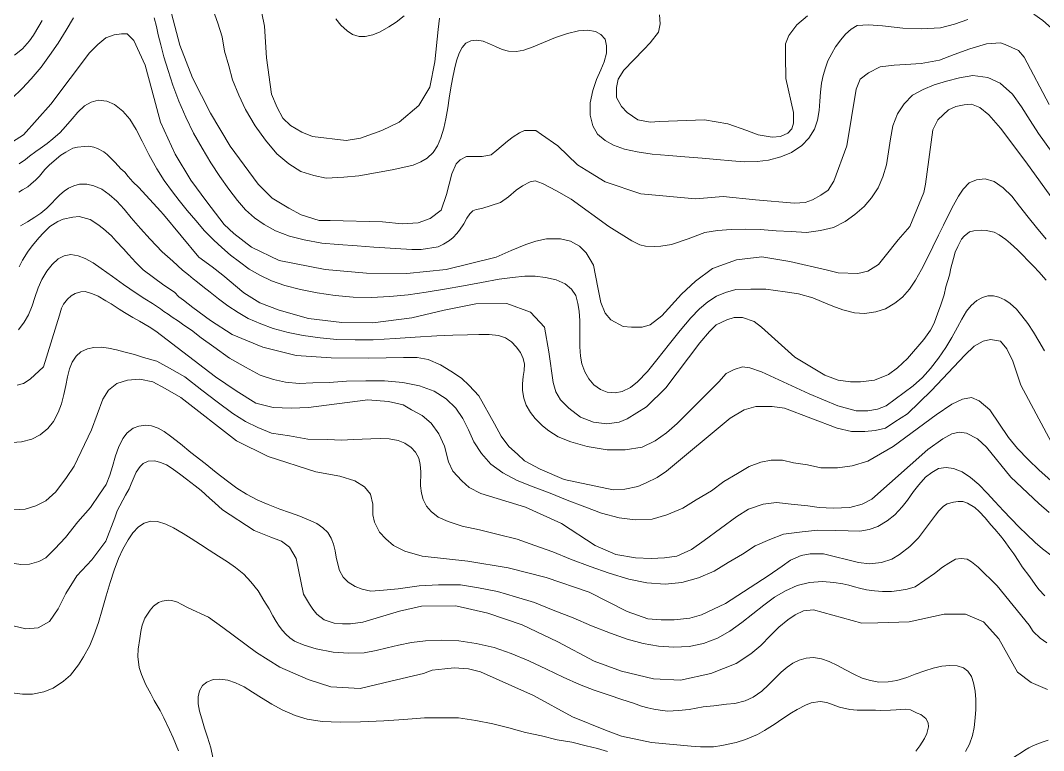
# Model space of a CAD drawing. Header units: metres. Extents: x 548946 to 557077, y 1838800 to 1845419.
# Drawn here: x 554197 to 554738, y 1843328 to 1843714 of the extents above; entities that cross this region are included whole.
import ezdxf

# ---------------------------------------------------------------- set-up
doc = ezdxf.new("R2010")
doc.units = ezdxf.units.M
doc.header["$LTSCALE"] = 28
doc.layers.add('1', color=7, linetype='Continuous', lineweight=13)
doc.layers.add('2', color=7, linetype='Continuous', lineweight=13)

msp = doc.modelspace()

# ---------------------------------------------------------------- linework, layer by layer
at = {"layer": '1'}
for points in [[(554360.67, 1843608.32), (554354.8, 1843608.32), (554345.2, 1843611.38), (554338.66, 1843614.88), (554329.94, 1843620.13), (554322.53, 1843627.56), (554307.74, 1843647.81), (554297.27, 1843665.18), (554287.71, 1843683.95), (554280.96, 1843701.15), (554276.63, 1843717.88), (554275.92, 1843727.62), (554274.84, 1843742.12), (554274.34, 1843747.56)], [(554432.5, 1843702.24), (554430.44, 1843699.91), (554428.84, 1843696.96), (554427.48, 1843692.82), (554426.41, 1843688.55), (554425.32, 1843683.38), (554424.48, 1843678.61), (554423.62, 1843673.09), (554422.92, 1843668.06), (554421.9, 1843662.27), (554420.78, 1843657.23), (554419.24, 1843652.1), (554417.36, 1843647.96), (554415.05, 1843644.33), (554411.96, 1843641.44), (554408.54, 1843639.36), (554404.46, 1843637.73), (554400.72, 1843636.76), (554393.43, 1843635.18), (554386.62, 1843633.93), (554375.78, 1843631.95), (554367.83, 1843631.25), (554358.45, 1843630.86), (554352.01, 1843632.13), (554345.09, 1843634.3), (554338.67, 1843638.4), (554332.33, 1843643.69), (554326.39, 1843650.93), (554320.91, 1843658.45), (554315.82, 1843667.05), (554312.25, 1843674.71), (554308.83, 1843682.91), (554306.96, 1843690.3), (554304.69, 1843698.01), (554303.34, 1843705.51), (554301.21, 1843712.83), (554298.6, 1843719.77)], [(554323.2, 1843724.13), (554325.9, 1843711.29), (554326.87, 1843694.44), (554329.51, 1843675.22), (554332.56, 1843668.23), (554335.61, 1843662.54), (554339.54, 1843658.61), (554345.64, 1843655.11), (554351.31, 1843652.92), (554369.08, 1843650.76)], [(554208.14, 1843714.3), (554206.43, 1843711.23), (554203.52, 1843706.41), (554201.42, 1843703.48), (554197.67, 1843699.31), (554193.53, 1843695.94)], [(554399.83, 1843716.67), (554395.52, 1843713.38), (554391.59, 1843710.78), (554387.03, 1843708.28), (554383.27, 1843706.7), (554379.13, 1843705.76), (554376.03, 1843705.78), (554372.44, 1843706.85), (554369.59, 1843708.68), (554366.27, 1843711.68), (554363.56, 1843715.05)], [(554369.08, 1843650.76), (554376.59, 1843651.96), (554387.87, 1843656.01), (554397.17, 1843660.44), (554407.54, 1843669.26), (554413.4, 1843679.01), (554416.04, 1843692.36), (554417.73, 1843709.42), (554418.46, 1843715.45)], [(554534.88, 1843717.2), (554535.32, 1843712.39), (554534.44, 1843708.02), (554530.08, 1843702.33), (554526.59, 1843698.83), (554516.13, 1843687.9), (554513.08, 1843683.09), (554512.21, 1843678.72), (554512.21, 1843673.47), (554514.82, 1843668.66), (554517.87, 1843665.6), (554523.54, 1843661.67), (554530.08, 1843660.35), (554534.88, 1843660.79), (554558.86, 1843661.67), (554571.07, 1843659.48), (554581.1, 1843655.98), (554587.2, 1843653.79), (554594.61, 1843652.48), (554598.97, 1843652.92), (554602.9, 1843654.67), (554605.08, 1843656.86), (554605.95, 1843659.92), (554605.95, 1843662.54), (554605.95, 1843665.6), (554601.78, 1843683.48), (554601.6, 1843695.34), (554601.6, 1843701.9), (554603.34, 1843706.27), (554607.7, 1843711.95), (554613.37, 1843716.76)], [(554698.25, 1843714.79), (554691.08, 1843712.29), (554683.64, 1843710.3), (554673.56, 1843709.85)], [(554742.41, 1843710.21), (554737.89, 1843714.23), (554733.04, 1843717.55)], [(554673.56, 1843709.85), (554663.81, 1843710.09), (554653.02, 1843711.45), (554645.59, 1843711.88), (554639.55, 1843711.52), (554636.42, 1843709.7), (554633.44, 1843706.96), (554630.88, 1843704.03), (554628.19, 1843700.32), (554626.11, 1843696.84), (554624.14, 1843692.86), (554622.79, 1843689.24), (554621.57, 1843685.07), (554620.77, 1843681.07), (554620.16, 1843676.34), (554619.79, 1843671.59), (554619.43, 1843666.53), (554618.53, 1843661.46), (554617.04, 1843656.77), (554614.02, 1843651.97), (554610.3, 1843648.14), (554604.8, 1843644.46), (554599.2, 1843642.03), (554592.63, 1843640.24), (554586.59, 1843639.53), (554579.81, 1843639.49), (554573.28, 1843639.96), (554565.27, 1843640.73), (554557.55, 1843641.44), (554548.36, 1843642.17), (554539.9, 1843642.83), (554531.09, 1843643.58), (554523.2, 1843644.7), (554516.49, 1843646.09), (554510.51, 1843648.24), (554506.15, 1843650.67), (554502.16, 1843654.03), (554499.65, 1843658.48), (554498.21, 1843664.19), (554498.27, 1843670.67), (554499.62, 1843677.26), (554501.54, 1843682.92), (554503.9, 1843688.12), (554505.63, 1843692.41), (554506.9, 1843696.9), (554506.92, 1843700.88), (554506.1, 1843704.27), (554503.81, 1843706.87), (554501, 1843708.41), (554497.01, 1843709.15), (554492.15, 1843708.8), (554486.23, 1843707.41), (554479.84, 1843705.23), (554473.56, 1843702.54), (554468.13, 1843700.23), (554463.16, 1843698.5), (554459.22, 1843697.82), (554455.02, 1843697.99), (554451.74, 1843698.88), (554448.18, 1843700.41), (554444.99, 1843701.91), (554441.54, 1843703.27), (554438.21, 1843703.8), (554435.15, 1843703.48), (554432.5, 1843702.24)], [(554295.39, 1843618.33), (554286.88, 1843629.81), (554278.45, 1843643.44), (554270.76, 1843660.43), (554266.23, 1843677.51), (554262.58, 1843690.62), (554256.69, 1843703.65), (554253.2, 1843707.14), (554250.15, 1843707.14), (554246.23, 1843706.71), (554241.87, 1843704.96), (554237.51, 1843701.46), (554233.15, 1843697.09), (554212.78, 1843669.99), (554198.16, 1843653.77), (554183, 1843644.15)], [(554741.29, 1843669.76), (554728.04, 1843694.9), (554724.99, 1843698.39), (554718.01, 1843701.46), (554715.4, 1843702.33), (554707.99, 1843701.89), (554699.27, 1843699.27), (554690.98, 1843696.21), (554683.13, 1843693.15), (554673.54, 1843691.4)], [(554673.54, 1843691.4), (554665.26, 1843690.96), (554659.15, 1843690.52), (554651.74, 1843689.65), (554645.63, 1843686.59), (554641.27, 1843683.09), (554639.09, 1843677.84), (554634.1, 1843647.92), (554627.32, 1843629.3), (554624.27, 1843624.49), (554620.35, 1843621.87), (554615.98, 1843619.25), (554612.06, 1843617.94), (554606.39, 1843617.5), (554585.86, 1843619.35), (554568.62, 1843621.1), (554553.99, 1843619.84)], [(554195.99, 1843638.32), (554199.27, 1843640.68), (554201.5, 1843642.48), (554204.77, 1843644.87), (554207.03, 1843646.57), (554210.77, 1843649.16), (554213.84, 1843651.54), (554217.72, 1843654.94), (554220.54, 1843658.12), (554223.96, 1843662.16), (554227, 1843665.64), (554230.46, 1843669.01), (554234.03, 1843671.03), (554237.84, 1843672.1), (554242.28, 1843671.47), (554246.41, 1843669.69), (554250.9, 1843666.17), (554254.46, 1843662.02), (554257.85, 1843656.46), (554261.06, 1843650.3), (554264.51, 1843643.27), (554268.88, 1843635.81), (554272.74, 1843629.53), (554277.15, 1843623.53), (554280.74, 1843618.93), (554284.96, 1843613.66), (554289.47, 1843608.34), (554294.07, 1843602.93), (554299.04, 1843597.96), (554303.26, 1843594.04), (554307.88, 1843590.11), (554312.68, 1843586.51), (554317.73, 1843582.71), (554323.28, 1843579.4), (554329.56, 1843576.44), (554336.53, 1843573.99), (554344.92, 1843571.88)], [(554757.69, 1843599.57), (554728.94, 1843639.48), (554715.4, 1843657.29), (554709.3, 1843664.29), (554704.5, 1843668.23), (554700.14, 1843669.98), (554696.21, 1843669.54), (554691.85, 1843668.66), (554687.93, 1843666.91), (554682.26, 1843661.67), (554679.65, 1843656.42), (554675.72, 1843627.56), (554674.85, 1843623.18), (554667.44, 1843605.25), (554661.33, 1843598.26), (554654.36, 1843589.51), (554650.87, 1843585.14), (554645.2, 1843581.64), (554639.97, 1843580.33), (554629.5, 1843580.77), (554623.83, 1843582.08), (554603.91, 1843586.64), (554589.21, 1843589.15), (554575.72, 1843587.59), (554563.06, 1843582.97), (554553.94, 1843576.38), (554546.64, 1843569.39), (554536.19, 1843558.03), (554530.08, 1843553.22), (554525.72, 1843551.91), (554520.05, 1843551.91), (554515.69, 1843552.35), (554509.15, 1843555.85), (554506.1, 1843559.34), (554503.92, 1843565.03), (554502.25, 1843572.93), (554500, 1843584.71), (554498.25, 1843587.77), (554496.07, 1843591.26), (554492.58, 1843594.76), (554487.79, 1843597.39), (554482.56, 1843598.7), (554475.14, 1843598.7), (554469.48, 1843597.39), (554464.24, 1843595.64), (554456.39, 1843592.58)], [(554360.67, 1843608.32), (554388.25, 1843607.61), (554398.64, 1843606.7), (554407.22, 1843607.15), (554413.54, 1843609.42), (554419.41, 1843613.95), (554422.13, 1843622.1), (554425.07, 1843633.15), (554427.22, 1843638.34), (554429.38, 1843640.5), (554432.83, 1843642.23), (554436.28, 1843642.23), (554441.03, 1843642.23), (554445.77, 1843643.1), (554448.79, 1843645.7), (554454.4, 1843650.45), (554457.42, 1843652.62), (554460.87, 1843654.78), (554463.46, 1843656.08), (554466.91, 1843656.08), (554469.5, 1843656.08), (554472.52, 1843653.91), (554481.15, 1843647.86), (554491.5, 1843637.91), (554498.4, 1843633.58), (554506.17, 1843628.82), (554525.12, 1843622.55), (554553.99, 1843619.84)], [(554629.53, 1843523.95), (554622.56, 1843526.58), (554606.56, 1843536.04), (554588.95, 1843551.91), (554585.03, 1843554.97), (554578.92, 1843557.16), (554574.56, 1843557.16), (554570.64, 1843555.85), (554564.97, 1843553.22), (554561.48, 1843549.73), (554556.25, 1843543.6), (554538.24, 1843519.86), (554528.03, 1843509.74), (554517.91, 1843503.4), (554513.55, 1843501.65), (554507.01, 1843500.78), (554500.03, 1843501.65), (554493.06, 1843504.28), (554486.95, 1843509.09), (554482.59, 1843513.46), (554479.98, 1843517.83), (554478.67, 1843522.64), (554476.39, 1843538.85), (554474.08, 1843551.98), (554466.61, 1843559.98), (554454.13, 1843564.44), (554437.73, 1843564.36), (554421.01, 1843560.95), (554403.82, 1843556.95), (554383.22, 1843554.27), (554366.8, 1843554.37), (554349.15, 1843556.52), (554333.51, 1843560.93), (554323.34, 1843564.85), (554314.82, 1843570.07), (554303.78, 1843579.46), (554298.11, 1843583.83), (554291.14, 1843589.08), (554272.29, 1843611.55), (554270.73, 1843613.31), (554259.22, 1843625.8), (554256.18, 1843628.83), (554253.73, 1843631.76), (554251.84, 1843633.89), (554249.72, 1843635.72), (554246.74, 1843639.05), (554245.09, 1843640.84), (554242.6, 1843643.28), (554240.81, 1843644.67), (554237.45, 1843646.43), (554235.55, 1843647.24), (554232.73, 1843647.74), (554230.57, 1843647.56), (554226.91, 1843647.2), (554224.32, 1843646.69), (554220.68, 1843644.62), (554218.04, 1843642.96), (554215.63, 1843640.95), (554211.76, 1843637.71), (554209.59, 1843635.35), (554206.7, 1843631.85), (554204.75, 1843629.99), (554202.1, 1843627.66), (554200.48, 1843626.23), (554197.65, 1843624.54), (554195.79, 1843623.46)], [(554462.34, 1843518.42), (554462.44, 1843521.91), (554462.86, 1843525.81), (554463.31, 1843528.97), (554463.42, 1843532.44), (554462.71, 1843535.44), (554461.33, 1843538.65), (554459.15, 1843541.57), (554456.66, 1843544.22), (554453.39, 1843546.31), (554449.75, 1843547.54), (554444.7, 1843548.06), (554439.38, 1843548.06), (554433.27, 1843547.94), (554425.53, 1843547.67), (554416.99, 1843547.34), (554405.54, 1843546.68), (554394.95, 1843545.98), (554383.28, 1843545.35), (554373.79, 1843545.25), (554364.17, 1843545.49), (554355.35, 1843546.35), (554346.36, 1843547.49), (554338.42, 1843549.19), (554330.43, 1843551.27), (554323.91, 1843553.66), (554317.21, 1843556.52), (554311.87, 1843559.65), (554306.35, 1843563.21), (554301.55, 1843566.99), (554297.05, 1843570.48), (554293.24, 1843573.57), (554290.43, 1843575.79), (554288.11, 1843577.58), (554285.64, 1843579.67), (554282.36, 1843582.21), (554277.22, 1843586.85), (554271.66, 1843591.91), (554265.22, 1843598.57), (554260.18, 1843604.13), (554255.3, 1843609.86), (554251.49, 1843614.34), (554247.59, 1843618.55), (554243.57, 1843622.13), (554239.66, 1843624.92), (554235.4, 1843626.82), (554231.77, 1843627.62), (554227.92, 1843627.55), (554224.91, 1843626.76), (554221.99, 1843625.46), (554219.73, 1843623.93), (554217.45, 1843621.98), (554215.44, 1843619.89), (554212.99, 1843617.32), (554210.52, 1843614.91), (554207.34, 1843612.26), (554204.25, 1843610.1), (554200.43, 1843607.76), (554196.58, 1843605.52)], [(554344.92, 1843571.88), (554353.7, 1843570.07), (554363.18, 1843568.78), (554372.74, 1843567.89), (554382.25, 1843567.75), (554392.14, 1843568.12), (554401.89, 1843569.07), (554411.38, 1843570.41), (554421.09, 1843571.99), (554431.18, 1843573.92), (554440.73, 1843575.61), (554450.01, 1843577.28), (554457.2, 1843578.27), (554463.62, 1843578.92), (554469.07, 1843578.88), (554474.68, 1843578.31), (554480.28, 1843577), (554485.01, 1843574.95), (554488.43, 1843572.04), (554490.65, 1843568.74), (554491.76, 1843564.52), (554492.38, 1843560.36), (554492.74, 1843555.36), (554492.85, 1843550.91), (554492.82, 1843545.87), (554492.82, 1843541.53), (554493.16, 1843536.68), (554493.92, 1843532.52), (554495.37, 1843528.27), (554497.55, 1843524.67), (554500.24, 1843521.5), (554503.75, 1843519.03), (554507.22, 1843517.57), (554511.46, 1843517.19), (554515.26, 1843517.99), (554519.55, 1843520.11), (554523.37, 1843523.04), (554528.52, 1843528.51), (554533.62, 1843534.75), (554540.2, 1843543.09), (554545.89, 1843550.23), (554551.59, 1843556.96), (554556.11, 1843561.65), (554560.48, 1843565.34), (554565.18, 1843568.39), (554569.89, 1843570.35), (554575.37, 1843571.95), (554583.33, 1843572), (554591.32, 1843571.99), (554601.53, 1843570.7), (554608.56, 1843569.62), (554616.09, 1843567.57), (554620.75, 1843565.61), (554626.64, 1843563.12), (554632.05, 1843561.1), (554638.21, 1843559.61), (554643.53, 1843559.18), (554649.49, 1843560.01), (554654.54, 1843561.73), (554659.62, 1843564.6), (554663.59, 1843567.84), (554667.36, 1843572.06), (554670.56, 1843576.91), (554673.7, 1843582.46), (554676.76, 1843588.64), (554679.62, 1843594.46), (554682.6, 1843600.61), (554685.24, 1843605.93), (554688.12, 1843611.73), (554690.53, 1843616.53), (554693.27, 1843621.35), (554695.7, 1843624.95), (554698.95, 1843628.27), (554702.7, 1843629.97), (554707.32, 1843630.45), (554712.18, 1843628.96), (554716.89, 1843625.72), (554721.41, 1843621.22), (554725.54, 1843615.93), (554730.1, 1843610.25), (554734.54, 1843604.71), (554739.62, 1843598.57)], [(554456.39, 1843592.58), (554448.55, 1843589.08), (554422.08, 1843582.55), (554401.15, 1843580.36), (554379.89, 1843580.47), (554358.01, 1843582.39), (554333.61, 1843587.21), (554318.9, 1843594.34), (554309.55, 1843601.52), (554304.46, 1843606.34), (554304.46, 1843606.34), (554295.39, 1843618.33)], [(554739.63, 1843576.92), (554735.76, 1843581.28), (554733.14, 1843583.99), (554730.52, 1843586.71), (554726.8, 1843590.61), (554724.42, 1843592.97), (554720.69, 1843596.21), (554718.32, 1843598.38), (554714.69, 1843600.87), (554712.15, 1843602.16), (554707.85, 1843603.15), (554705.37, 1843603.22), (554701.32, 1843602.99), (554699.12, 1843602.34), (554696.26, 1843600.17), (554694.76, 1843598.47), (554692.86, 1843594.72), (554691.44, 1843591.59), (554690.53, 1843588.25), (554689.17, 1843583.24), (554688.41, 1843579.44), (554686.62, 1843573.23), (554685.72, 1843569.03), (554683.78, 1843563.28), (554682.36, 1843559.5), (554680.29, 1843554.01), (554678.47, 1843550.37), (554674.91, 1843545.36), (554666.16, 1843535.32), (554660.93, 1843530.51), (554656.13, 1843527.01), (554648.72, 1843523.95), (554641.31, 1843523.08), (554636.07, 1843523.08), (554629.53, 1843523.95)], [(554230.85, 1843588.32), (554227.1, 1843589.69), (554223.28, 1843590.35), (554219.86, 1843589.64), (554216.59, 1843588.04), (554213.37, 1843585.09), (554210.63, 1843581.68), (554207.94, 1843577.16), (554206.06, 1843572.83), (554204.2, 1843567.72), (554202.75, 1843563.29), (554200.81, 1843558.47), (554198.68, 1843554.58), (554195.52, 1843550.63)], [(554645.26, 1843481.04), (554636.96, 1843478.54), (554629.23, 1843477.61), (554620.41, 1843477.63), (554613.26, 1843479.22), (554605.89, 1843480.27), (554600.04, 1843481.56), (554594.03, 1843481.64), (554588.55, 1843480.6), (554582.35, 1843478.25), (554576.21, 1843474.48), (554569.05, 1843470.28), (554562.42, 1843465.39), (554554.37, 1843460.66), (554547.26, 1843456.15), (554538.76, 1843452.72), (554531.01, 1843450.46), (554522.01, 1843450.09), (554513.63, 1843451.06), (554504.27, 1843453.6), (554495.37, 1843456.89), (554486.02, 1843460.49), (554477, 1843464.08), (554468.02, 1843467.49), (554459.56, 1843470.82), (554452.08, 1843474.95), (554445.58, 1843479.43), (554440.63, 1843485.21), (554436.72, 1843491.25), (554433.85, 1843497.57), (554430.89, 1843503.62), (554427.12, 1843509.07), (554422.02, 1843514.05), (554415.6, 1843518.05), (554407.81, 1843520.97), (554399.13, 1843522.75), (554389.37, 1843523.5), (554379.43, 1843523.56), (554369.26, 1843523.41), (554359.99, 1843522.72), (554351.43, 1843522.45), (554344.11, 1843522.12), (554336.89, 1843522.88), (554330.65, 1843524.26), (554323.56, 1843526.49), (554315.77, 1843530.83), (554307.35, 1843535.5), (554299.04, 1843541.58), (554292.28, 1843546.27), (554287.17, 1843550.34), (554283.18, 1843553.11), (554280.31, 1843555.17), (554277, 1843557.31), (554274.89, 1843558.79), (554272.61, 1843560.29), (554270.82, 1843561.61), (554268.65, 1843563.03), (554266.46, 1843564.44), (554262.44, 1843566.93), (554257.89, 1843569.97), (554251.2, 1843574.53), (554245.44, 1843578.73), (554239.4, 1843583.03), (554235.12, 1843585.93), (554230.85, 1843588.32)], [(554425.47, 1843475.85), (554423.29, 1843480.66), (554421.11, 1843488.97), (554418.06, 1843495.53), (554414.13, 1843501.21), (554409.34, 1843505.15), (554403.67, 1843508.21), (554399.31, 1843510.83), (554391.46, 1843512.58), (554380.56, 1843513.45), (554349.17, 1843509.52), (554340.01, 1843509.08), (554330.42, 1843509.52), (554321.26, 1843511.7), (554310.79, 1843518.26), (554299.89, 1843525.7), (554268.33, 1843549.92), (554264.82, 1843552.14), (554259.7, 1843555.1), (554256.14, 1843557.03), (554251.71, 1843559.8), (554248.83, 1843561.53), (554244.59, 1843564.32), (554241.82, 1843565.97), (554237.81, 1843568.41), (554234.82, 1843569.56), (554230.95, 1843570.88), (554228.6, 1843570.68), (554225.57, 1843569.82), (554223.44, 1843568.61), (554221.57, 1843566.85), (554219.34, 1843564.2), (554218.37, 1843562.09), (554217.32, 1843558.34), (554208.76, 1843530.94), (554201.79, 1843524.38), (554198.3, 1843522.2), (554194.81, 1843521.32)], [(554738.86, 1843539.51), (554735.81, 1843544.64), (554732.9, 1843549.36), (554729.88, 1843553.98), (554726.85, 1843558.05), (554723.94, 1843561.46), (554720.67, 1843564.43), (554717.79, 1843566.44), (554714.58, 1843567.92), (554711.84, 1843568.56), (554708.84, 1843568.5), (554705.9, 1843567.61), (554702.95, 1843566.06), (554699.98, 1843563.47), (554697.54, 1843560.44), (554694.96, 1843556.23), (554692.7, 1843551.94), (554689.78, 1843546.55), (554686.51, 1843541.22), (554682.74, 1843535.54), (554678.46, 1843530.11), (554674.25, 1843525.34), (554669.3, 1843521.01), (554654.97, 1843510.27), (554650.36, 1843508.59), (554645.33, 1843507.75), (554639.05, 1843507.75), (554629.42, 1843510.27), (554614.22, 1843516.74), (554588.95, 1843528.3), (554582.85, 1843530.49), (554578.92, 1843530.92), (554574.56, 1843529.61), (554570.2, 1843527.42), (554566.28, 1843523.05), (554549.66, 1843506.34), (554544.38, 1843501.03), (554538.61, 1843496.12), (554532.59, 1843491.8), (554525.78, 1843488.46), (554516.77, 1843487.07), (554507.2, 1843487.13), (554496.59, 1843488.81), (554487.97, 1843491.3), (554481.27, 1843493.88), (554476.35, 1843497.1), (554473.05, 1843499.8), (554469.2, 1843503.58), (554466.73, 1843506.77), (554464.33, 1843510.77), (554463.04, 1843514.33), (554462.34, 1843518.42)], [(554600.61, 1843442.44), (554593.36, 1843439.58), (554585.52, 1843436.2), (554578.81, 1843431.85), (554571.35, 1843427.45), (554563.86, 1843422.95), (554555.65, 1843419.35), (554546.77, 1843416.86), (554537.88, 1843415.96), (554528.3, 1843416.77), (554518.68, 1843418.67), (554508.23, 1843421.89), (554498.16, 1843425.39), (554487.78, 1843429.24), (554478.42, 1843433.18), (554468.89, 1843436.54), (554459.56, 1843439.83), (554449.52, 1843442.27), (554439.6, 1843444.74), (554430.5, 1843446.73), (554423.05, 1843449.18), (554417.78, 1843451.49), (554414.02, 1843454.47), (554411.68, 1843457.25), (554409.78, 1843460.78), (554408.89, 1843464.15), (554408.49, 1843467.94), (554408.57, 1843475.42), (554408.23, 1843479.26), (554407.47, 1843482.58), (554405.74, 1843485.86), (554403.53, 1843488.34), (554400.11, 1843490.52), (554396.52, 1843491.96), (554391.85, 1843492.86), (554387.41, 1843493.08), (554382.13, 1843492.94), (554377.57, 1843492.66), (554373, 1843492.53), (554366.58, 1843492.23), (554359.24, 1843492.62), (554348.79, 1843492.76), (554339.08, 1843494.43), (554329.55, 1843495.95), (554322.27, 1843498.84), (554315.71, 1843502.09), (554309.11, 1843506.22), (554300.8, 1843512.52), (554292.57, 1843518.63), (554283.65, 1843525.71), (554275.45, 1843530.34), (554268.78, 1843534.02), (554261.85, 1843536), (554257.09, 1843537.48), (554251.38, 1843538.97), (554247.54, 1843540.04), (554243.2, 1843540.93), (554239.5, 1843541.34), (554235.44, 1843541.2), (554232.06, 1843540.46), (554228.63, 1843538.84), (554226.13, 1843536.71), (554223.97, 1843533.49), (554222.62, 1843529.95), (554221.5, 1843525.65)], [(554221.5, 1843525.65), (554220.61, 1843521.11), (554219.64, 1843516.38), (554218.31, 1843511.34), (554216.62, 1843506.77), (554214.11, 1843502.03), (554211.18, 1843498.37), (554207.04, 1843494.92), (554202.69, 1843492.73), (554197.22, 1843491.24), (554192.25, 1843491)], [(554193.07, 1843455.3), (554199.17, 1843455.73), (554204.84, 1843457.48), (554210.07, 1843460.11), (554215.31, 1843464.92), (554220.97, 1843472.35), (554225.1, 1843478.48), (554234.17, 1843497.66), (554240.16, 1843513.89), (554243.21, 1843518.7), (554247.57, 1843522.2), (554253.24, 1843523.95), (554259.78, 1843524.39), (554266.76, 1843523.07), (554273.3, 1843519.58), (554281.58, 1843514.77), (554311.03, 1843491.88), (554327.69, 1843483.54), (554353.09, 1843475.41), (554365.73, 1843473.22), (554373.58, 1843470.6), (554378.81, 1843467.54), (554381.87, 1843463.6), (554383.18, 1843458.36), (554383.18, 1843452.67), (554384.05, 1843448.74), (554386.66, 1843443.49), (554390.15, 1843439.99), (554394.08, 1843436.49), (554400.18, 1843433.43), (554409.34, 1843430.81), (554433.48, 1843428.13)], [(554742.09, 1843470.91), (554736, 1843476.28), (554730.17, 1843481.93), (554724.45, 1843487.75), (554719.69, 1843493.65), (554709.76, 1843508.21), (554704.1, 1843513.02), (554700.17, 1843514.77), (554695.38, 1843513.89), (554689.71, 1843511.27), (554681.42, 1843505.58), (554658.67, 1843488.81), (554651.93, 1843484.97), (554645.26, 1843481.04)], [(554741.24, 1843453.99), (554735.8, 1843458.61), (554720.97, 1843472.61), (554708.02, 1843488.53), (554703.22, 1843492.9), (554697.56, 1843495.96), (554693.63, 1843496.4), (554689.71, 1843495.53), (554684.91, 1843492.9), (554677.06, 1843487.22), (554647.41, 1843460.98), (554642.18, 1843458.36), (554635.64, 1843456.61), (554626.92, 1843456.17), (554619.51, 1843456.61), (554613.4, 1843457.48), (554604.68, 1843458.36), (554596.83, 1843459.23), (554589.86, 1843458.36), (554582.01, 1843455.74), (554575.91, 1843451.8), (554558.67, 1843439.12), (554551.92, 1843434.31), (554544.07, 1843430.81), (554537.53, 1843429.94), (554530.56, 1843429.5), (554522.27, 1843429.94), (554511.81, 1843431.69), (554500.91, 1843436.5), (554483.03, 1843448.02), (554464.09, 1843456.65), (554440.29, 1843464.04), (554434.19, 1843467.1), (554430.27, 1843470.6), (554425.47, 1843475.85)], [(554562.12, 1843368.73), (554546.11, 1843365.22), (554531.81, 1843365.94), (554514.77, 1843369.96), (554500.34, 1843375.23), (554481.11, 1843385.41), (554462.33, 1843394.53), (554444, 1843400.73), (554427.11, 1843404.55), (554409.01, 1843404.39), (554397.3, 1843401.69), (554377.94, 1843395.83), (554371.4, 1843394.95), (554367.04, 1843394.95), (554362.68, 1843395.39), (554357.45, 1843397.14), (554353.53, 1843400.2), (554351.35, 1843402.82), (554349.6, 1843405.45), (554346.55, 1843410.69), (554342.62, 1843429.5), (554339.14, 1843435.62), (554334.78, 1843438.68), (554329.11, 1843440.87), (554320.39, 1843444.36), (554303.66, 1843455.4), (554299.59, 1843459.07), (554296.63, 1843461.55), (554292.32, 1843465.57), (554289.17, 1843468.02), (554284.54, 1843471.62), (554281.59, 1843473.91), (554276.9, 1843477.22), (554274, 1843479.13), (554270.72, 1843480.33), (554267.75, 1843481.29), (554264.26, 1843481.14), (554261.57, 1843479.85), (554259.97, 1843478.23), (554257.97, 1843475.22), (554256.86, 1843472.71), (554255.33, 1843469.01), (554254.14, 1843466.39), (554252.19, 1843463.01), (554247.8, 1843454.78), (554246.6, 1843451.12), (554241.76, 1843438.77), (554234.43, 1843428.83), (554226.51, 1843420.45), (554220.59, 1843411.13), (554216.65, 1843402.94), (554212.09, 1843396.16), (554205.93, 1843392.97), (554199.42, 1843392.33), (554189.73, 1843394.63)], [(554742.75, 1843430.81), (554737.76, 1843434.64), (554733.76, 1843438.06), (554729.16, 1843442.39), (554725.48, 1843445.99), (554720.94, 1843450.67), (554717.1, 1843454.75), (554712.52, 1843459.75), (554708.4, 1843464.19), (554704.04, 1843468.71), (554699.56, 1843472.5), (554695.27, 1843475.41), (554690.63, 1843477.22), (554686.73, 1843477.74), (554682.68, 1843477.21), (554679.05, 1843475.14), (554675.7, 1843472.53), (554672.24, 1843468.55), (554669.45, 1843465.04), (554666.18, 1843460.5), (554663.34, 1843456.88), (554659.47, 1843452.66), (554655.55, 1843449.43), (554650.56, 1843446.56), (554645.9, 1843444.98), (554641.08, 1843444.11), (554634.86, 1843444.2), (554628.29, 1843444.33), (554618.79, 1843444.62), (554610.4, 1843443.73), (554600.61, 1843442.44)], [(554433.48, 1843428.13), (554454.91, 1843424.62), (554474.9, 1843419.56), (554497.78, 1843411.78), (554517.91, 1843401.52), (554528.81, 1843397.58), (554535.79, 1843397.14), (554542.76, 1843397.14), (554551.05, 1843398.02), (554557.15, 1843399.77), (554569.97, 1843405.78), (554592.47, 1843420.32), (554599.89, 1843425.56), (554604.25, 1843428.62), (554609.92, 1843431.25), (554614.71, 1843432.12), (554621.69, 1843432.12), (554640.31, 1843427.54), (554646.17, 1843426.7), (554652.45, 1843427.54), (554657.9, 1843429.22), (554662.09, 1843431.74), (554667.53, 1843435.93), (554672.14, 1843440.55), (554681.11, 1843452.48), (554682.91, 1843454.8), (554685.35, 1843457.29), (554687.19, 1843458.56), (554690.59, 1843459.46), (554693.02, 1843459.77), (554695.5, 1843459.7), (554698.07, 1843458.88), (554701.87, 1843456.6), (554704.23, 1843454.43), (554707.31, 1843451.02), (554710.34, 1843447.31), (554712.52, 1843445.11), (554715.52, 1843441.6), (554717.45, 1843439.08), (554720.44, 1843434.9), (554722.5, 1843432.12), (554725.2, 1843427.99), (554726.99, 1843425.08), (554730.98, 1843419.79), (554733.84, 1843415.87), (554735.69, 1843413.26), (554738.96, 1843409.87)], [(554192.02, 1843358.43), (554197.73, 1843357.71), (554203.01, 1843357.8), (554209.06, 1843359.11), (554213.98, 1843360.95), (554219.43, 1843364.64), (554223.15, 1843367.93), (554227.38, 1843373.23), (554230.08, 1843377.54), (554233.29, 1843383.63), (554235.43, 1843388.91), (554237.89, 1843395.73), (554239.88, 1843402.48), (554241.99, 1843409.79), (554244.07, 1843416.95), (554246.19, 1843423.37), (554248.59, 1843429.58), (554250.86, 1843434.51), (554253.58, 1843439.43), (554256.19, 1843443.11), (554259.17, 1843446.33), (554262.09, 1843448.35), (554265.57, 1843449.35), (554269.11, 1843449.21), (554273.52, 1843447.78), (554277.73, 1843445.74), (554282.7, 1843442.87)], [(554282.7, 1843442.87), (554287, 1843440.14), (554292, 1843436.99), (554296.6, 1843434.03), (554301.53, 1843430.87), (554306.3, 1843427.73), (554310.55, 1843424.76), (554314.88, 1843421.26), (554318.56, 1843417.24), (554322.43, 1843412.4), (554325.55, 1843407.41), (554328.32, 1843402.9), (554330.32, 1843399.21), (554332.05, 1843396.23), (554333.54, 1843393.84), (554335.31, 1843391.45), (554337.07, 1843389.55), (554339.24, 1843387.6), (554341.74, 1843385.89), (554346.91, 1843383.71), (554353.16, 1843381.8), (554362.16, 1843380.05), (554370.53, 1843379.5), (554378.56, 1843379.72), (554384.95, 1843380.84), (554390.84, 1843382.25), (554396.81, 1843383.69), (554403.68, 1843385.05), (554411.11, 1843386.1), (554419.73, 1843386.43), (554428.72, 1843386.05), (554437.91, 1843384.61), (554447.37, 1843382.41), (554456.47, 1843379.26), (554465.8, 1843375.35), (554475.11, 1843370.96), (554483.99, 1843366.75), (554492.59, 1843362.91), (554500.41, 1843359.93), (554508.3, 1843357.25), (554515.07, 1843355.02), (554521.24, 1843353.1), (554525.48, 1843351.51), (554528.83, 1843350.55), (554531.95, 1843349.78), (554535.22, 1843349.25), (554539.38, 1843348.76), (554545.01, 1843349.2), (554550.68, 1843349.71), (554558.14, 1843351.1), (554563.72, 1843351.67), (554570.49, 1843352.57), (554574.88, 1843352.9), (554580.29, 1843354.24), (554584.49, 1843356.18), (554589.16, 1843359.39), (554592.61, 1843362.67), (554596.42, 1843366.42), (554599.37, 1843369.38), (554602.55, 1843372.12), (554605.54, 1843374.13), (554608.89, 1843375.83), (554612.64, 1843376.86), (554616.42, 1843377.22), (554620.79, 1843376.55)], [(554667.9, 1843349.48), (554665.18, 1843349.9), (554660.29, 1843349.48), (554657.17, 1843349.37), (554652.14, 1843349.22), (554649.37, 1843349.35), (554644.8, 1843349.35), (554639.68, 1843349.27), (554635.73, 1843349.64), (554630.33, 1843350.96), (554626.94, 1843352.24), (554623.57, 1843353.34), (554620.08, 1843353.86), (554615.21, 1843353.25), (554612.22, 1843352.02), (554607.86, 1843349.67), (554604.84, 1843347.96), (554599.65, 1843344.55), (554596.25, 1843342.12), (554590.6, 1843338.56), (554586.78, 1843336.47), (554580.46, 1843333.77), (554575.6, 1843332.31), (554568.01, 1843330.6), (554563.54, 1843329.85), (554556.68, 1843329.94), (554551.78, 1843330.37), (554530.67, 1843332.31), (554514.75, 1843335.5), (554506.4, 1843338.7), (554488.9, 1843345.88), (554468.33, 1843357.07), (554440.1, 1843369.58), (554433.82, 1843371.26), (554426.28, 1843371.68), (554421.25, 1843371.26), (554414.55, 1843370.42), (554409.95, 1843368.74), (554392.74, 1843364.62), (554376.46, 1843360.77), (554360.87, 1843361.63), (554348.99, 1843365.47), (554333.87, 1843372.06), (554321.56, 1843379.76), (554303.75, 1843393.05), (554296.2, 1843398.51), (554285.41, 1843403.55), (554281.65, 1843405.46), (554279.72, 1843406.45), (554276.75, 1843407.41), (554274.83, 1843407.55), (554271.67, 1843406.97), (554269.76, 1843406.25), (554267.06, 1843404.3), (554265.23, 1843402.17), (554262.43, 1843397.92), (554260.98, 1843394.31), (554260.36, 1843390.9), (554259.77, 1843387.31), (554258.95, 1843381.69), (554258.69, 1843377.66), (554259.5, 1843371.96), (554260.64, 1843368.2), (554262.94, 1843362.69), (554265.64, 1843357.89)], [(554740.37, 1843360.29), (554731.78, 1843363.91), (554724.56, 1843369.35), (554714.62, 1843387.01), (554706.49, 1843396.07), (554697, 1843400.15), (554685.71, 1843400.15), (554667.19, 1843396.07), (554650.47, 1843395.62), (554642.02, 1843395.42), (554616.46, 1843402.39), (554611.22, 1843401.95), (554606.86, 1843399.76), (554602.94, 1843397.14), (554598.14, 1843393.2), (554593.78, 1843388.83), (554588.55, 1843383.58), (554583.32, 1843379.21), (554575.47, 1843373.96), (554562.12, 1843368.73)], [(554620.79, 1843376.55), (554624.8, 1843375.15), (554629.22, 1843373.01), (554633.49, 1843370.64), (554637.83, 1843368.34), (554642.23, 1843366.32), (554646.64, 1843364.98), (554651.09, 1843364.19), (554655.97, 1843364.34), (554660.59, 1843365.11), (554665.86, 1843366.64), (554670.38, 1843368.33), (554675.37, 1843370.22), (554679.81, 1843371.62), (554684.44, 1843372.69), (554688.74, 1843373), (554692.54, 1843372.72), (554695.88, 1843371.65), (554698.23, 1843369.9), (554700.13, 1843367.13), (554701.26, 1843363.8), (554702.04, 1843359.37), (554702.37, 1843354.98), (554702.4, 1843349.77), (554702.13, 1843345.19), (554701.52, 1843340.1), (554700.64, 1843335.85), (554699.06, 1843331.28), (554696.99, 1843327.49)], [(554507.4, 1843327.39), (554502.2, 1843329.06), (554496.11, 1843330.47), (554488.59, 1843332.46), (554480.82, 1843333.69), (554472.42, 1843335.8), (554463.93, 1843337.55), (554455.27, 1843339.94), (554446.68, 1843342.18), (554437.73, 1843343.89), (554428.62, 1843345.34), (554419.36, 1843345.35), (554410.5, 1843345.19), (554399.61, 1843344.37), (554389.03, 1843343.77), (554376.58, 1843343.18), (554365.96, 1843343.02), (554356.32, 1843343.34), (554348.43, 1843344.56), (554342, 1843346.49), (554335.2, 1843349.47), (554329.76, 1843352.49), (554324.29, 1843355.87), (554319.56, 1843358.87), (554315.07, 1843361.61), (554310.49, 1843363.79), (554306.42, 1843365.21), (554302.02, 1843365.78), (554298.61, 1843365.48), (554295.26, 1843364.18), (554293.04, 1843362.33), (554291.34, 1843359.49), (554290.66, 1843356.41), (554290.68, 1843352.74), (554291.41, 1843348.83), (554292.59, 1843344.67), (554294.15, 1843339.8), (554295.73, 1843335), (554297.34, 1843329.39), (554298.49, 1843324.36)], [(554265.64, 1843357.89), (554267.5, 1843354.42), (554270.64, 1843349.1), (554272.55, 1843345.25), (554275.62, 1843338.98), (554277.49, 1843334.65), (554280.25, 1843327.76)], [(554670.73, 1843327.67), (554672.86, 1843330.41), (554675.3, 1843334.43), (554676.5, 1843337.05), (554677.39, 1843340.58), (554677.23, 1843342.56), (554675.99, 1843344.88), (554673.25, 1843347.01), (554671.34, 1843347.82), (554667.9, 1843349.48)], [(554708.55, 1843310.29), (554710.64, 1843313.16), (554713.12, 1843316.16), (554715.26, 1843318.49), (554717.75, 1843320.78), (554719.88, 1843322.48), (554722.31, 1843324.22), (554724.39, 1843325.56), (554726.58, 1843327), (554728.4, 1843328.12), (554730.41, 1843329.32), (554732.33, 1843330.27), (554734.71, 1843331.3), (554737.52, 1843332.32), (554740.8, 1843333.49)]]:
    msp.add_lwpolyline(points, dxfattribs=at)
at = {"layer": '2'}
for points in [[(554224.8, 1843715.65), (554220.86, 1843709.18), (554216.54, 1843702.24), (554212.02, 1843695.63), (554207.51, 1843689.54), (554202.39, 1843683.39), (554197.52, 1843678.2), (554192.12, 1843673.03)], [(554320.57, 1843609.83), (554315.85, 1843614.05), (554311.52, 1843619), (554306.93, 1843624.9), (554302.27, 1843631.76), (554297.48, 1843638.93), (554292.82, 1843646.71), (554288.23, 1843654.68), (554284.2, 1843663.08), (554280.41, 1843671.58), (554277.35, 1843679.94), (554274.78, 1843687.84), (554272.59, 1843695.07), (554270.98, 1843701.29), (554269.61, 1843706.56), (554268.58, 1843711.07), (554267.44, 1843715.67)], [(554759, 1843621.87), (554735.62, 1843654.4), (554731.25, 1843661.35), (554726.56, 1843668.52), (554721.78, 1843675.21), (554715.23, 1843680.98), (554708.72, 1843684.07), (554700.87, 1843685.1), (554693.71, 1843683.92), (554686.95, 1843682.12), (554680.31, 1843680.19)], [(554680.31, 1843680.19), (554674.61, 1843677.67), (554668.87, 1843674.68), (554664.44, 1843670.17), (554660.98, 1843664.89), (554658.56, 1843658.44), (554657.31, 1843651.66), (554656.21, 1843644.74), (554655.19, 1843637.9), (554653.26, 1843631.44), (554650.77, 1843625.64), (554647.14, 1843620.44), (554643.27, 1843615.87), (554638.45, 1843611.57), (554633.27, 1843607.93), (554627.08, 1843604.71), (554620.22, 1843603.06), (554612.77, 1843602.13), (554604.59, 1843602.56), (554596.65, 1843602.86), (554588.2, 1843603.66), (554580.59, 1843603.78), (554572.84, 1843603.59), (554565.67, 1843603.14), (554558.95, 1843601.99), (554550.07, 1843598.62), (554541.35, 1843595.63), (554535.63, 1843594.84), (554532.07, 1843594.64), (554527.54, 1843594.84), (554524.58, 1843595.44), (554520.23, 1843597.61), (554508.14, 1843605.17), (554488.22, 1843619.69), (554480.38, 1843624.06), (554472.96, 1843628), (554469.04, 1843629.31), (554466.42, 1843628.87), (554462.5, 1843626.68), (554459.01, 1843624.5), (554455.09, 1843621), (554450.73, 1843617.94), (554440.91, 1843614.83), (554437.95, 1843614.23), (554436.17, 1843613.44), (554434.59, 1843611.86), (554433.02, 1843609.68), (554431.44, 1843606.71), (554429.07, 1843603.35), (554427.69, 1843601.57), (554425.71, 1843599.39), (554423.74, 1843597.81), (554420.58, 1843595.83), (554417.82, 1843594.45), (554408.74, 1843593.06), (554403.81, 1843593.06), (554383.74, 1843594.33), (554374.91, 1843594.94), (554364.91, 1843595.7), (554356.19, 1843596.45), (554346.77, 1843598.17), (554339.04, 1843600.06), (554331.63, 1843602.98), (554325.62, 1843606.27), (554320.57, 1843609.83)], [(554253.85, 1843590.48), (554251.1, 1843593.46), (554247.36, 1843597.55), (554244.82, 1843600.37), (554240.67, 1843603.93), (554237.62, 1843606.3), (554233.48, 1843609.01), (554227.78, 1843610.58), (554224.41, 1843610.16), (554219.33, 1843609.05), (554216.35, 1843607.82), (554212.2, 1843605.3), (554208.83, 1843601.84), (554206.41, 1843599.17), (554202.93, 1843595.12), (554200.64, 1843592.18), (554197.63, 1843587.43), (554195.89, 1843583.89)], [(554742.5, 1843490.95), (554726.33, 1843521.33), (554721.97, 1843534.01), (554718.92, 1843540.57), (554715.43, 1843544.5), (554710.2, 1843545.38), (554706.28, 1843544.5), (554701.48, 1843541.88), (554696.68, 1843537.07), (554678.96, 1843518.45), (554666.27, 1843506.07), (554659.57, 1843501.87), (554654.55, 1843498.51), (554649.1, 1843497.25), (554643.66, 1843496.83), (554636.54, 1843496.83), (554629, 1843498.51), (554601.19, 1843509.09), (554594.65, 1843509.96), (554585.93, 1843509.96), (554579.83, 1843508.21), (554572.41, 1843503.84), (554538.71, 1843475.73), (554533.65, 1843472.47), (554527.86, 1843469.56), (554523.52, 1843467.75), (554516.65, 1843466.3), (554510.5, 1843465.94), (554484.45, 1843471.38), (554471.79, 1843476.82), (554463.47, 1843481.17), (554459.85, 1843484.8), (554455.15, 1843488.79), (554451.17, 1843494.23), (554447.55, 1843500.76), (554439.23, 1843515.63), (554434.17, 1843521.07), (554430.19, 1843525.06), (554424.4, 1843528.69), (554418.98, 1843531.96), (554412.46, 1843534.86), (554406.68, 1843535.95), (554399.44, 1843535.95), (554380.99, 1843535.52), (554361.21, 1843535.81), (554342.53, 1843537.03), (554325.01, 1843541.35), (554308.72, 1843548.15), (554297.17, 1843555.41), (554287.85, 1843562.34), (554283.02, 1843566.17), (554280.54, 1843568.02), (554278.27, 1843570.57), (554272.47, 1843574.27), (554261.52, 1843582.32), (554257.72, 1843586.12), (554253.85, 1843590.48)], [(554526.36, 1843384.65), (554517.77, 1843386.96), (554508.99, 1843390.14), (554499, 1843393.93), (554489.2, 1843398.21), (554478.63, 1843402.28), (554468.79, 1843406.24), (554458.68, 1843409.3), (554449.2, 1843412.12), (554439.1, 1843414.12), (554429.53, 1843415.7), (554418, 1843415.63), (554407.7, 1843415.13), (554396.65, 1843413.45), (554388.81, 1843412.78), (554382.11, 1843412.34), (554377.61, 1843413.39), (554373.76, 1843414.81), (554370.15, 1843417.11), (554367.56, 1843419.71), (554365.56, 1843423.18), (554364.57, 1843426.54), (554363.78, 1843430.33), (554363.23, 1843433.65), (554362.33, 1843437.23), (554361.14, 1843440.26), (554359.34, 1843443.29), (554356.69, 1843445.8), (554353.49, 1843448.04), (554349.08, 1843450.09), (554344.62, 1843451.9), (554339.03, 1843453.91), (554333.91, 1843455.75), (554327.82, 1843458.06), (554322.38, 1843460.43), (554316.28, 1843463.63), (554311.22, 1843466.8), (554306.27, 1843470.46), (554300.26, 1843475.1), (554294.44, 1843479.85), (554286.87, 1843485.65), (554281.35, 1843490.16), (554276.01, 1843494.29), (554272.65, 1843496.85), (554269.57, 1843498.57), (554266.08, 1843499.76), (554262.91, 1843500.09), (554259.34, 1843499.66), (554256.31, 1843498.49), (554253.16, 1843496.1), (554250.8, 1843493.02), (554248.54, 1843488.38), (554247.03, 1843483.93), (554245.36, 1843478.28), (554243.95, 1843473.75), (554242.05, 1843468.67), (554238.52, 1843463.56), (554233.63, 1843456.56), (554226.98, 1843448.92), (554220.46, 1843440.66), (554214.85, 1843434.61), (554209.99, 1843429.9), (554206.29, 1843427.96), (554201.34, 1843426.58), (554196.82, 1843426.41)], [(554196.82, 1843426.41), (554191.21, 1843427.2)], [(554739.94, 1843384.91), (554736.46, 1843387.5), (554732.79, 1843391.01), (554730.74, 1843394.26), (554713.69, 1843415.07), (554703.66, 1843424.93), (554700.04, 1843427.83), (554697.87, 1843429.28), (554694.62, 1843429.65), (554691.72, 1843429.28), (554688.11, 1843427.11), (554684.85, 1843424.93), (554680.51, 1843421.67), (554670.33, 1843414.55), (554666.1, 1843413.4), (554661.87, 1843412.64), (554657.78, 1843412.19), (554652.97, 1843412.11), (554648.8, 1843412.52), (554644.56, 1843413.05), (554640.91, 1843413.94), (554638.2, 1843414.58), (554635.1, 1843415.46), (554631.98, 1843416.21), (554627.27, 1843416.92), (554621.3, 1843417.47), (554614.44, 1843416.85), (554607.91, 1843415.37), (554601.71, 1843412.52), (554595.91, 1843409.03), (554590.18, 1843404.89), (554584.34, 1843400.31), (554578.47, 1843395.7), (554572.25, 1843391.2), (554565.61, 1843387.42), (554558.31, 1843384.67), (554550.6, 1843383.03), (554542.52, 1843382.6), (554534.49, 1843383.12), (554526.36, 1843384.65)]]:
    msp.add_lwpolyline(points, dxfattribs=at)

doc.saveas('drawing.dxf')
